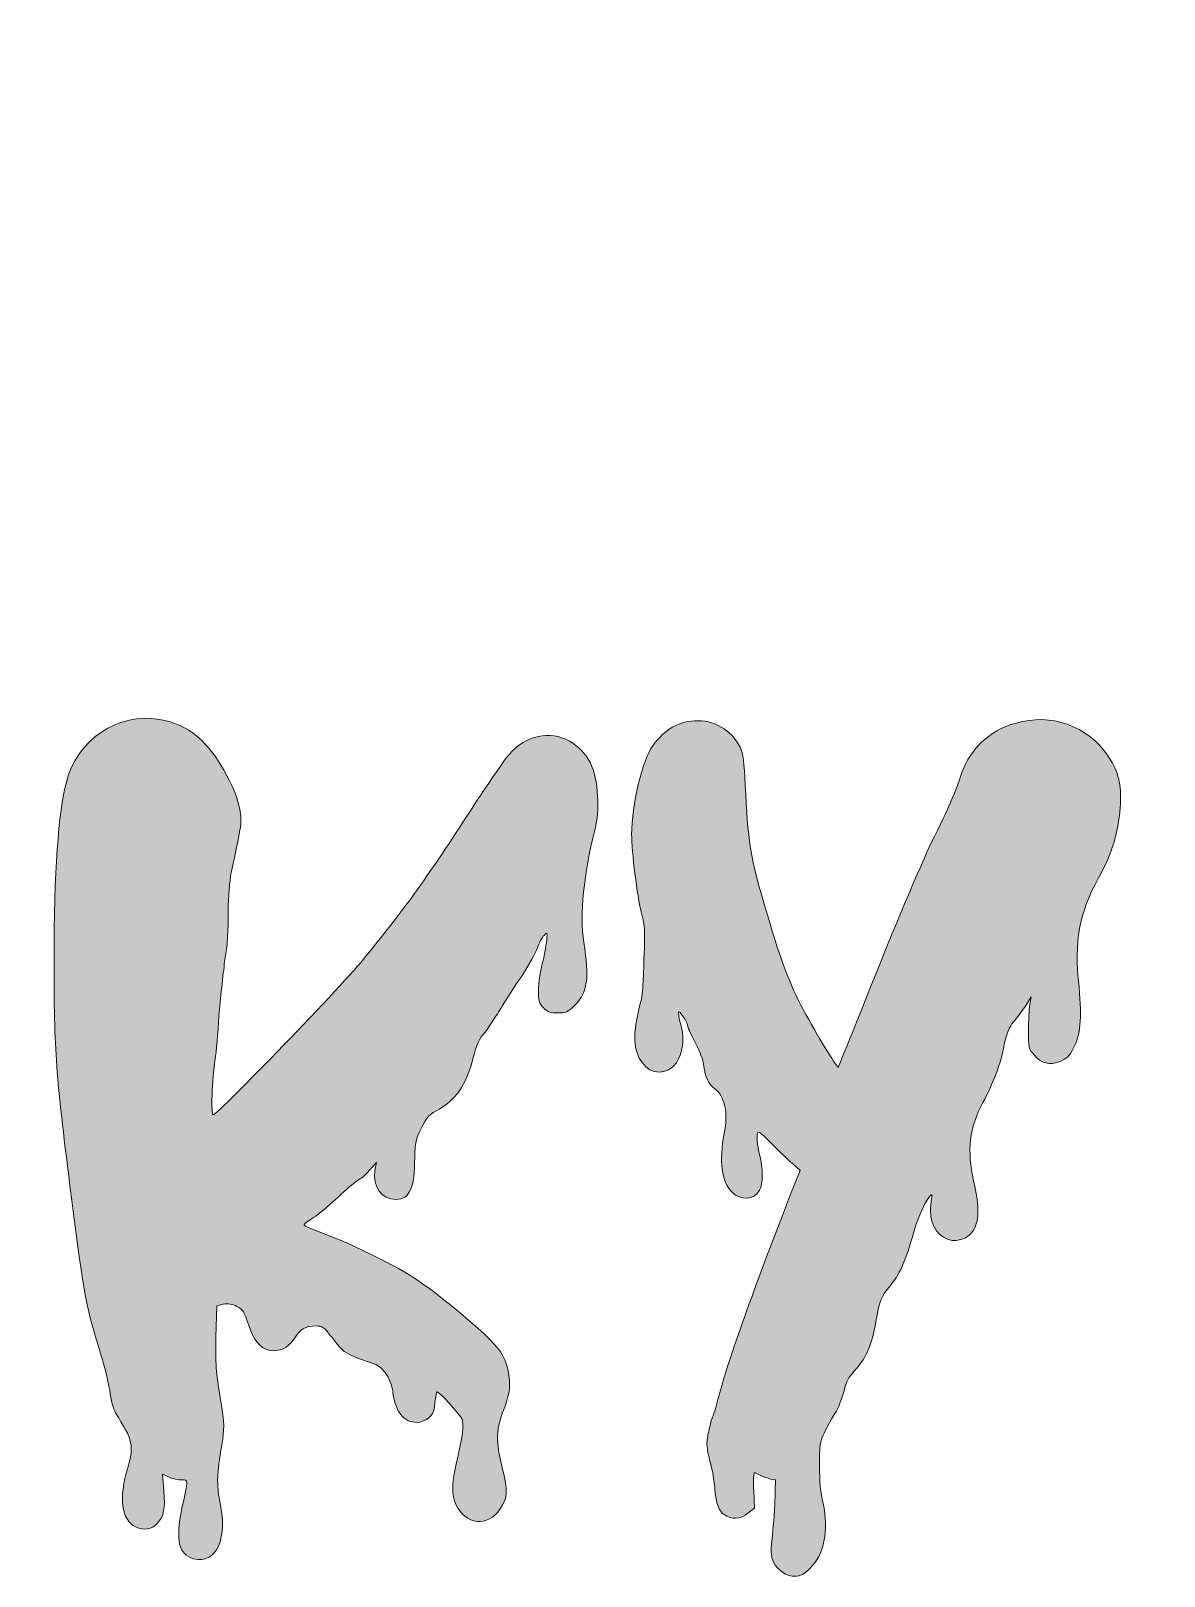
# Model space of a CAD drawing. Header units: inches. Extents: x 2.49 to 9.5, y -10.46 to -1.5.
# Drawn here: x 7.618 to 8.772, y -10.417 to -8.844 of the extents above; entities that cross this region are included whole.
import ezdxf

# ---------------------------------------------------------------- set-up
doc = ezdxf.new("R2010")
doc.units = ezdxf.units.IN
doc.header["$MEASUREMENT"] = 0
doc.layers.add('Layer 1', color=7, linetype='Continuous')

# ---------------------------------------------------------------- blocks, each defined once
blk = doc.blocks.new('block 3')
at = {"layer": 'Layer 1', "true_color": 0xffffff}
h = blk.add_hatch(color=7, dxfattribs=at)
h.dxf.hatch_style = 2
edge = h.paths.add_edge_path()
edge.add_spline(control_points=[(8.5893, -7.8866), (8.5423, -7.8761), (8.4906, -7.8882), (8.4413, -7.8859), (8.3928, -7.8836), (8.3353, -7.8912), (8.2981, -7.8681), (8.1951, -7.8043), (8.1263, -7.7089), (8.0735, -7.602), (8.0613, -7.5767), (8.0537, -7.5596), (8.0676, -7.5603), (8.0751, -7.561), (8.0826, -7.5618), (8.09, -7.5626), (8.2, -7.5751), (8.3086, -7.5702), (8.4082, -7.5177), (8.5628, -7.436), (8.6665, -7.3064), (8.7343, -7.148), (8.7481, -7.1157), (8.7521, -7.0743), (8.7463, -7.0395), (8.7288, -6.9329), (8.6514, -6.8747), (8.5583, -6.8386), (8.4791, -6.8078), (8.396, -6.7868), (8.3148, -6.7611), (8.2548, -6.7422), (8.2053, -6.7094), (8.1754, -6.6521), (8.0844, -6.4775), (8.0113, -6.2959), (7.9527, -6.1099), (7.9497, -6.0996), (7.9463, -6.0886), (7.9424, -6.0766), (7.9339, -6.0487), (7.9257, -6.0207), (7.9178, -5.9925), (7.9147, -5.9807), (7.9116, -5.9687), (7.9086, -5.9563), (7.9069, -5.949), (7.9051, -5.9411), (7.9032, -5.9325), (7.9032, -5.9326), (7.9031, -5.9326), (7.903, -5.9326), (7.8909, -5.8804), (7.8797, -5.8247), (7.8696, -5.769), (7.8697, -5.769), (7.8699, -5.769), (7.87, -5.7689), (7.8671, -5.7533), (7.8642, -5.737), (7.8612, -5.7202), (7.8611, -5.7202), (7.861, -5.7202), (7.8609, -5.7203), (7.8465, -5.6363), (7.8347, -5.555), (7.8262, -5.4894), (7.8253, -5.4827), (7.8245, -5.476), (7.8236, -5.4692), (7.8232, -5.4659), (7.8228, -5.4627), (7.8224, -5.4596), (7.8121, -5.3757), (7.8031, -5.2855), (7.7968, -5.191), (7.7967, -5.1905), (7.7967, -5.19), (7.7967, -5.1894), (7.7955, -5.1761), (7.7943, -5.1628), (7.7932, -5.1495), (7.7742, -4.9157), (7.7461, -4.6836), (7.6788, -4.4583), (7.5915, -4.166), (7.4504, -3.9046), (7.2217, -3.6973), (7.1706, -3.6509), (7.117, -3.6094), (7.0607, -3.5733), (7.0518, -3.5663), (7.0336, -3.5554), (7.003, -3.539), (6.9878, -3.5305), (6.9725, -3.5224), (6.9569, -3.5148), (6.9563, -3.5144), (6.9557, -3.5141), (6.955, -3.5138), (6.9548, -3.5137), (6.9544, -3.5135), (6.9542, -3.5134), (6.9541, -3.5133), (6.954, -3.5133), (6.954, -3.5133), (6.9374, -3.5048), (6.9177, -3.4961), (6.8954, -3.4874), (6.8579, -3.4722), (6.8182, -3.4627), (6.7794, -3.449), (6.56, -3.3711), (6.2468, -3.3301), (5.936, -3.3292), (5.936, -3.3292), (5.9359, -3.3292), (5.9359, -3.3292), (5.9359, -3.3292), (5.9356, -3.3292), (5.9353, -3.3292), (5.912, -3.3303), (5.1295, -3.3585), (4.7812, -3.8354), (4.738, -3.9033), (4.7005, -3.9755), (4.6677, -4.0509), (4.6599, -4.0688), (4.6522, -4.0869), (4.6449, -4.1051), (4.554, -4.3317), (4.5179, -4.5716), (4.4758, -4.81), (4.4221, -5.1147), (4.3526, -5.4149), (4.2365, -5.7032), (4.0431, -6.1838), (3.7321, -6.5514), (3.2445, -6.7542), (3.1936, -6.7754), (3.145, -6.8065), (3.102, -6.8413), (3.0129, -6.9136), (2.9764, -7.0101), (2.9994, -7.1236), (3.0098, -7.1747), (3.0238, -7.2276), (3.0485, -7.2729), (3.138, -7.4365), (3.2416, -7.5878), (3.4394, -7.6385), (3.3958, -7.6875), (3.3506, -7.7364), (3.3075, -7.7871), (3.2578, -7.8457), (3.2285, -7.912), (3.2322, -7.9916), (3.238, -8.1166), (3.2955, -8.2184), (3.3759, -8.3074), (3.568, -8.52), (3.8197, -8.5993), (4.0958, -8.6203), (4.2091, -8.629), (4.3178, -8.6073), (4.4259, -8.5747), (4.496, -8.5536), (4.5205, -8.5661), (4.5553, -8.6301), (4.5843, -8.6832), (4.608, -8.7391), (4.6359, -8.7928), (4.7607, -9.0322), (4.9271, -9.0923), (5.1838, -9.0654), (5.1982, -9.0639), (5.2127, -9.0631), (5.2326, -9.0614), (5.3547, -9.0328), (5.545, -8.9402), (5.6032, -8.8557), (5.6613, -8.7711), (5.7003, -8.6944), (5.7707, -8.6733), (5.8019, -8.6639), (5.8391, -8.6855), (5.877, -8.7187), (5.883, -8.7222), (5.8885, -8.726), (5.8933, -8.7306), (5.9361, -8.7707), (5.9729, -8.8172), (6.0126, -8.8607), (6.0837, -8.9335), (6.1556, -9.0063), (6.3565, -9.0248), (6.5574, -9.0433), (6.6842, -8.9873), (6.7233, -8.9649), (6.844, -8.9071), (6.8909, -8.7897), (6.9633, -8.6879), (6.9685, -8.6806), (6.9795, -8.6809), (6.9843, -8.6884), (6.9991, -8.7112), (7.0098, -8.7307), (7.0256, -8.7443), (7.0636, -8.7769), (7.1024, -8.8232), (7.1468, -8.8313), (7.3542, -8.8692), (7.5504, -8.8486), (7.7022, -8.6778), (7.7548, -8.6186), (7.8044, -8.5565), (7.8583, -8.4986), (7.9544, -8.3954), (7.9897, -8.3966), (8.0803, -8.5), (8.1972, -8.6335), (8.3508, -8.655), (8.4958, -8.5525), (8.6384, -8.4517), (8.7224, -8.3106), (8.7504, -8.1393), (8.772, -8.007), (8.7126, -7.914), (8.5893, -7.8866)], knot_values=[0, 0, 0, 0, 1, 1, 1, 2, 2, 2, 3, 3, 3, 4, 4, 4, 5, 5, 5, 6, 6, 6, 7, 7, 7, 8, 8, 8, 9, 9, 9, 10, 10, 10, 11, 11, 11, 12, 12, 12, 13, 13, 13, 14, 14, 14, 15, 15, 15, 16, 16, 16, 17, 17, 17, 18, 18, 18, 19, 19, 19, 20, 20, 20, 21, 21, 21, 22, 22, 22, 23, 23, 23, 24, 24, 24, 25, 25, 25, 26, 26, 26, 27, 27, 27, 28, 28, 28, 29, 29, 29, 30, 30, 30, 31, 31, 31, 32, 32, 32, 33, 33, 33, 34, 34, 34, 35, 35, 35, 36, 36, 36, 37, 37, 37, 38, 38, 38, 39, 39, 39, 40, 40, 40, 41, 41, 41, 42, 42, 42, 43, 43, 43, 44, 44, 44, 45, 45, 45, 46, 46, 46, 47, 47, 47, 48, 48, 48, 49, 49, 49, 50, 50, 50, 51, 51, 51, 52, 52, 52, 53, 53, 53, 54, 54, 54, 55, 55, 55, 56, 56, 56, 57, 57, 57, 58, 58, 58, 59, 59, 59, 60, 60, 60, 61, 61, 61, 62, 62, 62, 63, 63, 63, 64, 64, 64, 65, 65, 65, 66, 66, 66, 67, 67, 67, 68, 68, 68, 69, 69, 69, 70, 70, 70, 71, 71, 71, 72, 72, 72, 73, 73, 73, 74, 74, 74, 75, 75, 75, 76, 76, 76, 76], degree=3, periodic=1)
edge = h.paths.add_edge_path()
edge.add_spline(control_points=[(8.6412, -8.1075), (8.6193, -8.2499), (8.558, -8.3739), (8.4535, -8.4736), (8.3511, -8.5711), (8.226, -8.5601), (8.1381, -8.4498), (8.1333, -8.4437), (8.1289, -8.4373), (8.1242, -8.4311), (8.0348, -8.3146), (7.9196, -8.3025), (7.8126, -8.403), (7.7664, -8.4464), (7.7278, -8.4979), (7.6856, -8.5456), (7.6547, -8.5805), (7.625, -8.6165), (7.5923, -8.6496), (7.477, -8.7662), (7.333, -8.7908), (7.1793, -8.7664), (7.1464, -8.7612), (7.115, -8.727), (7.0897, -8.6999), (7.0657, -8.6743), (7.0531, -8.6385), (7.0311, -8.6107), (6.9912, -8.5605), (6.9366, -8.5589), (6.8971, -8.6091), (6.8677, -8.6467), (6.8428, -8.6887), (6.8214, -8.7315), (6.7446, -8.8843), (6.6205, -8.954), (6.4518, -8.9489), (6.4036, -8.9475), (6.3552, -8.9489), (6.3074, -8.9436), (6.2028, -8.932), (6.1235, -8.8789), (6.0604, -8.7941), (6.0238, -8.7449), (5.9803, -8.6978), (5.9313, -8.6614), (5.835, -8.59), (5.7247, -8.6035), (5.6407, -8.6892), (5.6168, -8.7135), (5.5943, -8.7398), (5.5753, -8.768), (5.4783, -8.9116), (5.339, -8.9795), (5.1709, -8.9924), (5.1049, -8.9974), (5.0371, -8.9991), (4.9719, -8.9899), (4.8743, -8.976), (4.8007, -8.9176), (4.7503, -8.8343), (4.7128, -8.7721), (4.6802, -8.7066), (4.6491, -8.6408), (4.5828, -8.5008), (4.5151, -8.4704), (4.3655, -8.5104), (4.0521, -8.5941), (3.7658, -8.5314), (3.5079, -8.3397), (3.4126, -8.2688), (3.345, -8.1737), (3.3164, -8.0554), (3.299, -7.9837), (3.3072, -7.9159), (3.3574, -7.8585), (3.4168, -7.7908), (3.4788, -7.7253), (3.5378, -7.6572), (3.5519, -7.641), (3.5585, -7.6182), (3.5685, -7.5985), (3.5479, -7.5899), (3.5275, -7.5744), (3.5067, -7.5737), (3.3827, -7.5701), (3.3004, -7.5001), (3.229, -7.4086), (3.1626, -7.3235), (3.1017, -7.2363), (3.0818, -7.1271), (3.0661, -7.0414), (3.0894, -6.9693), (3.159, -6.9164), (3.1933, -6.8903), (3.2303, -6.8643), (3.2703, -6.8496), (3.8043, -6.6538), (4.1283, -6.2558), (4.3382, -5.7467), (4.4505, -5.4743), (4.5173, -5.1895), (4.5704, -4.9007), (4.614, -4.6629), (4.645, -4.4222), (4.7285, -4.1934), (4.7512, -4.1313), (4.7777, -4.0722), (4.808, -4.0154), (4.9303, -3.803), (5.2057, -3.5446), (5.5828, -3.4661), (5.6378, -3.4546), (5.695, -3.4356), (5.7542, -3.4331), (5.7543, -3.4331), (5.7543, -3.4331), (5.7543, -3.4331), (5.7945, -3.4296), (5.8354, -3.427), (5.8767, -3.4254), (6.1783, -3.4135), (6.5027, -3.4515), (6.756, -3.5411), (6.7645, -3.5454), (6.7731, -3.5498), (6.7818, -3.5542), (6.8118, -3.5661), (6.8388, -3.5788), (6.8718, -3.5943), (6.8874, -3.6007), (6.902, -3.6073), (6.9151, -3.6144), (6.9154, -3.6145), (6.9156, -3.6146), (6.9158, -3.6147), (6.9184, -3.6159), (6.9208, -3.6173), (6.9234, -3.6185), (6.926, -3.6197), (6.9287, -3.6209), (6.9314, -3.6222), (6.9314, -3.6222), (6.9313, -3.6224), (6.9313, -3.6225), (7.0299, -3.6709), (7.1209, -3.7387), (7.2054, -3.822), (7.4254, -4.039), (7.5539, -4.3089), (7.6181, -4.6059), (7.6641, -4.819), (7.694, -5.0369), (7.7129, -5.2542), (7.7551, -5.7421), (7.8569, -6.2127), (8.0674, -6.6576), (8.1227, -6.7745), (8.2066, -6.8476), (8.3326, -6.8764), (8.3898, -6.8895), (8.4469, -6.9066), (8.5009, -6.9292), (8.5386, -6.9451), (8.5743, -6.9698), (8.6048, -6.9973), (8.6395, -7.0287), (8.6501, -7.0725), (8.6297, -7.1167), (8.5672, -7.2518), (8.4808, -7.3689), (8.3513, -7.4461), (8.2555, -7.5033), (8.1491, -7.498), (8.0432, -7.4781), (8.0356, -7.4766), (8.0281, -7.4742), (8.0205, -7.4732), (7.9563, -7.4652), (7.9312, -7.4889), (7.9513, -7.5489), (8.0093, -7.7216), (8.1113, -7.8637), (8.2635, -7.9663), (8.324, -8.0071), (8.3917, -7.9924), (8.458, -7.9826), (8.481, -7.9792), (8.5043, -7.9759), (8.5274, -7.9764), (8.6041, -7.978), (8.6527, -8.0323), (8.6412, -8.1075)], knot_values=[0, 0, 0, 0, 1, 1, 1, 2, 2, 2, 3, 3, 3, 4, 4, 4, 5, 5, 5, 6, 6, 6, 7, 7, 7, 8, 8, 8, 9, 9, 9, 10, 10, 10, 11, 11, 11, 12, 12, 12, 13, 13, 13, 14, 14, 14, 15, 15, 15, 16, 16, 16, 17, 17, 17, 18, 18, 18, 19, 19, 19, 20, 20, 20, 21, 21, 21, 22, 22, 22, 23, 23, 23, 24, 24, 24, 25, 25, 25, 26, 26, 26, 27, 27, 27, 28, 28, 28, 29, 29, 29, 30, 30, 30, 31, 31, 31, 32, 32, 32, 33, 33, 33, 34, 34, 34, 35, 35, 35, 36, 36, 36, 37, 37, 37, 38, 38, 38, 39, 39, 39, 40, 40, 40, 41, 41, 41, 42, 42, 42, 43, 43, 43, 44, 44, 44, 45, 45, 45, 46, 46, 46, 47, 47, 47, 48, 48, 48, 49, 49, 49, 50, 50, 50, 51, 51, 51, 52, 52, 52, 53, 53, 53, 54, 54, 54, 55, 55, 55, 56, 56, 56, 57, 57, 57, 58, 58, 58, 59, 59, 59, 60, 60, 60, 61, 61, 61, 62, 62, 62, 63, 63, 63, 64, 64, 64, 64], degree=3, periodic=1)
at = {"layer": 'Layer 1', "lineweight": 0}
for points, knots in [([(8.5893, -7.8866), (8.5423, -7.8761), (8.4906, -7.8882), (8.4413, -7.8859), (8.3928, -7.8836), (8.3353, -7.8912), (8.2981, -7.8681), (8.1951, -7.8043), (8.1263, -7.7089), (8.0735, -7.602), (8.0613, -7.5767), (8.0537, -7.5596), (8.0676, -7.5603), (8.0751, -7.561), (8.0826, -7.5618), (8.09, -7.5626), (8.2, -7.5751), (8.3086, -7.5702), (8.4082, -7.5177), (8.5628, -7.436), (8.6665, -7.3064), (8.7343, -7.148), (8.7481, -7.1157), (8.7521, -7.0743), (8.7463, -7.0395), (8.7288, -6.9329), (8.6514, -6.8747), (8.5583, -6.8386), (8.4791, -6.8078), (8.396, -6.7868), (8.3148, -6.7611), (8.2548, -6.7422), (8.2053, -6.7094), (8.1754, -6.6521), (8.0844, -6.4775), (8.0113, -6.2959), (7.9527, -6.1099), (7.9497, -6.0996), (7.9463, -6.0886), (7.9424, -6.0766), (7.9339, -6.0487), (7.9257, -6.0207), (7.9178, -5.9925), (7.9147, -5.9807), (7.9116, -5.9687), (7.9086, -5.9563), (7.9069, -5.949), (7.9051, -5.9411), (7.9032, -5.9325), (7.9032, -5.9326), (7.9031, -5.9326), (7.903, -5.9326), (7.8909, -5.8804), (7.8797, -5.8247), (7.8696, -5.769), (7.8697, -5.769), (7.8699, -5.769), (7.87, -5.7689), (7.8671, -5.7533), (7.8642, -5.737), (7.8612, -5.7202), (7.8611, -5.7202), (7.861, -5.7202), (7.8609, -5.7203), (7.8465, -5.6363), (7.8347, -5.555), (7.8262, -5.4894), (7.8253, -5.4827), (7.8245, -5.476), (7.8236, -5.4692), (7.8232, -5.4659), (7.8228, -5.4627), (7.8224, -5.4596), (7.8121, -5.3757), (7.8031, -5.2855), (7.7968, -5.191), (7.7967, -5.1905), (7.7967, -5.19), (7.7967, -5.1894), (7.7955, -5.1761), (7.7943, -5.1628), (7.7932, -5.1495), (7.7742, -4.9157), (7.7461, -4.6836), (7.6788, -4.4583), (7.5915, -4.166), (7.4504, -3.9046), (7.2217, -3.6973), (7.1706, -3.6509), (7.117, -3.6094), (7.0607, -3.5733), (7.0518, -3.5663), (7.0336, -3.5554), (7.003, -3.539), (6.9878, -3.5305), (6.9725, -3.5224), (6.9569, -3.5148), (6.9563, -3.5144), (6.9557, -3.5141), (6.955, -3.5138), (6.9548, -3.5137), (6.9544, -3.5135), (6.9542, -3.5134), (6.9541, -3.5133), (6.954, -3.5133), (6.954, -3.5133), (6.9374, -3.5048), (6.9177, -3.4961), (6.8954, -3.4874), (6.8579, -3.4722), (6.8182, -3.4627), (6.7794, -3.449), (6.56, -3.3711), (6.2468, -3.3301), (5.936, -3.3292), (5.936, -3.3292), (5.9359, -3.3292), (5.9359, -3.3292), (5.9359, -3.3292), (5.9356, -3.3292), (5.9353, -3.3292), (5.912, -3.3303), (5.1295, -3.3585), (4.7812, -3.8354), (4.738, -3.9033), (4.7005, -3.9755), (4.6677, -4.0509), (4.6599, -4.0688), (4.6522, -4.0869), (4.6449, -4.1051), (4.554, -4.3317), (4.5179, -4.5716), (4.4758, -4.81), (4.4221, -5.1147), (4.3526, -5.4149), (4.2365, -5.7032), (4.0431, -6.1838), (3.7321, -6.5514), (3.2445, -6.7542), (3.1936, -6.7754), (3.145, -6.8065), (3.102, -6.8413), (3.0129, -6.9136), (2.9764, -7.0101), (2.9994, -7.1236), (3.0098, -7.1747), (3.0238, -7.2276), (3.0485, -7.2729), (3.138, -7.4365), (3.2416, -7.5878), (3.4394, -7.6385), (3.3958, -7.6875), (3.3506, -7.7364), (3.3075, -7.7871), (3.2578, -7.8457), (3.2285, -7.912), (3.2322, -7.9916), (3.238, -8.1166), (3.2955, -8.2184), (3.3759, -8.3074), (3.568, -8.52), (3.8197, -8.5993), (4.0958, -8.6203), (4.2091, -8.629), (4.3178, -8.6073), (4.4259, -8.5747), (4.496, -8.5536), (4.5205, -8.5661), (4.5553, -8.6301), (4.5843, -8.6832), (4.608, -8.7391), (4.6359, -8.7928), (4.7607, -9.0322), (4.9271, -9.0923), (5.1838, -9.0654), (5.1982, -9.0639), (5.2127, -9.0631), (5.2326, -9.0614), (5.3547, -9.0328), (5.545, -8.9402), (5.6032, -8.8557), (5.6613, -8.7711), (5.7003, -8.6944), (5.7707, -8.6733), (5.8019, -8.6639), (5.8391, -8.6855), (5.877, -8.7187), (5.883, -8.7222), (5.8885, -8.726), (5.8933, -8.7306), (5.9361, -8.7707), (5.9729, -8.8172), (6.0126, -8.8607), (6.0837, -8.9335), (6.1556, -9.0063), (6.3565, -9.0248), (6.5574, -9.0433), (6.6842, -8.9873), (6.7233, -8.9649), (6.844, -8.9071), (6.8909, -8.7897), (6.9633, -8.6879), (6.9685, -8.6806), (6.9795, -8.6809), (6.9843, -8.6884), (6.9991, -8.7112), (7.0098, -8.7307), (7.0256, -8.7443), (7.0636, -8.7769), (7.1024, -8.8232), (7.1468, -8.8313), (7.3542, -8.8692), (7.5504, -8.8486), (7.7022, -8.6778), (7.7548, -8.6186), (7.8044, -8.5565), (7.8583, -8.4986), (7.9544, -8.3954), (7.9897, -8.3966), (8.0803, -8.5), (8.1972, -8.6335), (8.3508, -8.655), (8.4958, -8.5525), (8.6384, -8.4517), (8.7224, -8.3106), (8.7504, -8.1393), (8.772, -8.007), (8.7126, -7.914), (8.5893, -7.8866)], [0, 0, 0, 0, 1, 1, 1, 2, 2, 2, 3, 3, 3, 4, 4, 4, 5, 5, 5, 6, 6, 6, 7, 7, 7, 8, 8, 8, 9, 9, 9, 10, 10, 10, 11, 11, 11, 12, 12, 12, 13, 13, 13, 14, 14, 14, 15, 15, 15, 16, 16, 16, 17, 17, 17, 18, 18, 18, 19, 19, 19, 20, 20, 20, 21, 21, 21, 22, 22, 22, 23, 23, 23, 24, 24, 24, 25, 25, 25, 26, 26, 26, 27, 27, 27, 28, 28, 28, 29, 29, 29, 30, 30, 30, 31, 31, 31, 32, 32, 32, 33, 33, 33, 34, 34, 34, 35, 35, 35, 36, 36, 36, 37, 37, 37, 38, 38, 38, 39, 39, 39, 40, 40, 40, 41, 41, 41, 42, 42, 42, 43, 43, 43, 44, 44, 44, 45, 45, 45, 46, 46, 46, 47, 47, 47, 48, 48, 48, 49, 49, 49, 50, 50, 50, 51, 51, 51, 52, 52, 52, 53, 53, 53, 54, 54, 54, 55, 55, 55, 56, 56, 56, 57, 57, 57, 58, 58, 58, 59, 59, 59, 60, 60, 60, 61, 61, 61, 62, 62, 62, 63, 63, 63, 64, 64, 64, 65, 65, 65, 66, 66, 66, 67, 67, 67, 68, 68, 68, 69, 69, 69, 70, 70, 70, 71, 71, 71, 72, 72, 72, 73, 73, 73, 74, 74, 74, 75, 75, 75, 76, 76, 76, 76]), ([(8.6412, -8.1075), (8.6193, -8.2499), (8.558, -8.3739), (8.4535, -8.4736), (8.3511, -8.5711), (8.226, -8.5601), (8.1381, -8.4498), (8.1333, -8.4437), (8.1289, -8.4373), (8.1242, -8.4311), (8.0348, -8.3146), (7.9196, -8.3025), (7.8126, -8.403), (7.7664, -8.4464), (7.7278, -8.4979), (7.6856, -8.5456), (7.6547, -8.5805), (7.625, -8.6165), (7.5923, -8.6496), (7.477, -8.7662), (7.333, -8.7908), (7.1793, -8.7664), (7.1464, -8.7612), (7.115, -8.727), (7.0897, -8.6999), (7.0657, -8.6743), (7.0531, -8.6385), (7.0311, -8.6107), (6.9912, -8.5605), (6.9366, -8.5589), (6.8971, -8.6091), (6.8677, -8.6467), (6.8428, -8.6887), (6.8214, -8.7315), (6.7446, -8.8843), (6.6205, -8.954), (6.4518, -8.9489), (6.4036, -8.9475), (6.3552, -8.9489), (6.3074, -8.9436), (6.2028, -8.932), (6.1235, -8.8789), (6.0604, -8.7941), (6.0238, -8.7449), (5.9803, -8.6978), (5.9313, -8.6614), (5.835, -8.59), (5.7247, -8.6035), (5.6407, -8.6892), (5.6168, -8.7135), (5.5943, -8.7398), (5.5753, -8.768), (5.4783, -8.9116), (5.339, -8.9795), (5.1709, -8.9924), (5.1049, -8.9974), (5.0371, -8.9991), (4.9719, -8.9899), (4.8743, -8.976), (4.8007, -8.9176), (4.7503, -8.8343), (4.7128, -8.7721), (4.6802, -8.7066), (4.6491, -8.6408), (4.5828, -8.5008), (4.5151, -8.4704), (4.3655, -8.5104), (4.0521, -8.5941), (3.7658, -8.5314), (3.5079, -8.3397), (3.4126, -8.2688), (3.345, -8.1737), (3.3164, -8.0554), (3.299, -7.9837), (3.3072, -7.9159), (3.3574, -7.8585), (3.4168, -7.7908), (3.4788, -7.7253), (3.5378, -7.6572), (3.5519, -7.641), (3.5585, -7.6182), (3.5685, -7.5985), (3.5479, -7.5899), (3.5275, -7.5744), (3.5067, -7.5737), (3.3827, -7.5701), (3.3004, -7.5001), (3.229, -7.4086), (3.1626, -7.3235), (3.1017, -7.2363), (3.0818, -7.1271), (3.0661, -7.0414), (3.0894, -6.9693), (3.159, -6.9164), (3.1933, -6.8903), (3.2303, -6.8643), (3.2703, -6.8496), (3.8043, -6.6538), (4.1283, -6.2558), (4.3382, -5.7467), (4.4505, -5.4743), (4.5173, -5.1895), (4.5704, -4.9007), (4.614, -4.6629), (4.645, -4.4222), (4.7285, -4.1934), (4.7512, -4.1313), (4.7777, -4.0722), (4.808, -4.0154), (4.9303, -3.803), (5.2057, -3.5446), (5.5828, -3.4661), (5.6378, -3.4546), (5.695, -3.4356), (5.7542, -3.4331), (5.7543, -3.4331), (5.7543, -3.4331), (5.7543, -3.4331), (5.7945, -3.4296), (5.8354, -3.427), (5.8767, -3.4254), (6.1783, -3.4135), (6.5027, -3.4515), (6.756, -3.5411), (6.7645, -3.5454), (6.7731, -3.5498), (6.7818, -3.5542), (6.8118, -3.5661), (6.8388, -3.5788), (6.8718, -3.5943), (6.8874, -3.6007), (6.902, -3.6073), (6.9151, -3.6144), (6.9154, -3.6145), (6.9156, -3.6146), (6.9158, -3.6147), (6.9184, -3.6159), (6.9208, -3.6173), (6.9234, -3.6185), (6.926, -3.6197), (6.9287, -3.6209), (6.9314, -3.6222), (6.9314, -3.6222), (6.9313, -3.6224), (6.9313, -3.6225), (7.0299, -3.6709), (7.1209, -3.7387), (7.2054, -3.822), (7.4254, -4.039), (7.5539, -4.3089), (7.6181, -4.6059), (7.6641, -4.819), (7.694, -5.0369), (7.7129, -5.2542), (7.7551, -5.7421), (7.8569, -6.2127), (8.0674, -6.6576), (8.1227, -6.7745), (8.2066, -6.8476), (8.3326, -6.8764), (8.3898, -6.8895), (8.4469, -6.9066), (8.5009, -6.9292), (8.5386, -6.9451), (8.5743, -6.9698), (8.6048, -6.9973), (8.6395, -7.0287), (8.6501, -7.0725), (8.6297, -7.1167), (8.5672, -7.2518), (8.4808, -7.3689), (8.3513, -7.4461), (8.2555, -7.5033), (8.1491, -7.498), (8.0432, -7.4781), (8.0356, -7.4766), (8.0281, -7.4742), (8.0205, -7.4732), (7.9563, -7.4652), (7.9312, -7.4889), (7.9513, -7.5489), (8.0093, -7.7216), (8.1113, -7.8637), (8.2635, -7.9663), (8.324, -8.0071), (8.3917, -7.9924), (8.458, -7.9826), (8.481, -7.9792), (8.5043, -7.9759), (8.5274, -7.9764), (8.6041, -7.978), (8.6527, -8.0323), (8.6412, -8.1075)], [0, 0, 0, 0, 1, 1, 1, 2, 2, 2, 3, 3, 3, 4, 4, 4, 5, 5, 5, 6, 6, 6, 7, 7, 7, 8, 8, 8, 9, 9, 9, 10, 10, 10, 11, 11, 11, 12, 12, 12, 13, 13, 13, 14, 14, 14, 15, 15, 15, 16, 16, 16, 17, 17, 17, 18, 18, 18, 19, 19, 19, 20, 20, 20, 21, 21, 21, 22, 22, 22, 23, 23, 23, 24, 24, 24, 25, 25, 25, 26, 26, 26, 27, 27, 27, 28, 28, 28, 29, 29, 29, 30, 30, 30, 31, 31, 31, 32, 32, 32, 33, 33, 33, 34, 34, 34, 35, 35, 35, 36, 36, 36, 37, 37, 37, 38, 38, 38, 39, 39, 39, 40, 40, 40, 41, 41, 41, 42, 42, 42, 43, 43, 43, 44, 44, 44, 45, 45, 45, 46, 46, 46, 47, 47, 47, 48, 48, 48, 49, 49, 49, 50, 50, 50, 51, 51, 51, 52, 52, 52, 53, 53, 53, 54, 54, 54, 55, 55, 55, 56, 56, 56, 57, 57, 57, 58, 58, 58, 59, 59, 59, 60, 60, 60, 61, 61, 61, 62, 62, 62, 63, 63, 63, 64, 64, 64, 64])]:
    blk.add_open_spline(points, degree=3, knots=knots, dxfattribs=at)
blk = doc.blocks.new('block 4')
at = {"layer": 'Layer 1', "true_color": 0x231f20}
h = blk.add_hatch(color=250, dxfattribs=at)
h.dxf.hatch_style = 2
edge = h.paths.add_edge_path()
edge.add_spline(control_points=[(7.8396, -10.1611), (7.8352, -10.1479), (7.8345, -10.1464), (7.8279, -10.1427), (7.8234, -10.1405), (7.819, -10.1391), (7.8139, -10.1405), (7.8139, -10.1405), (7.8073, -10.142), (7.8073, -10.142), (7.8073, -10.142), (7.8065, -10.1737), (7.8065, -10.1737), (7.8058, -10.2001), (7.8065, -10.2104), (7.8109, -10.2355), (7.8153, -10.2657), (7.8153, -10.2657), (7.8124, -10.284), (7.8073, -10.3128), (7.8073, -10.3245), (7.8102, -10.34), (7.819, -10.3783), (7.8073, -10.4062), (7.7837, -10.3996), (7.7682, -10.3952), (7.7653, -10.3812), (7.7719, -10.3481), (7.7786, -10.3186), (7.7786, -10.3194), (7.7712, -10.3194), (7.7682, -10.3194), (7.7631, -10.3186), (7.7587, -10.3164), (7.7587, -10.3164), (7.752, -10.3135), (7.752, -10.3135), (7.752, -10.3135), (7.7535, -10.3304), (7.7535, -10.3304), (7.755, -10.3488), (7.7535, -10.3562), (7.7469, -10.3635), (7.741, -10.3702), (7.7329, -10.3709), (7.7248, -10.3672), (7.7101, -10.3599), (7.7072, -10.3378), (7.7167, -10.3069), (7.7233, -10.2848), (7.7219, -10.2789), (7.7042, -10.2509), (7.702, -10.248), (7.6998, -10.2377), (7.6983, -10.2281), (7.6968, -10.2185), (7.6917, -10.1987), (7.6873, -10.1847), (7.674, -10.1435), (7.6703, -10.1199), (7.6578, -10.0198), (7.6439, -9.9079), (7.6416, -9.8844), (7.6416, -9.7902), (7.6416, -9.7011), (7.6461, -9.6393), (7.6542, -9.6091), (7.6645, -9.5657), (7.7072, -9.5377), (7.7491, -9.5451), (7.7786, -9.5502), (7.7992, -9.5672), (7.8176, -9.6025), (7.8257, -9.6172), (7.8286, -9.626), (7.8308, -9.6364), (7.833, -9.6503), (7.833, -9.6496), (7.822, -9.7011), (7.8205, -9.7107), (7.819, -9.7247), (7.819, -9.7409), (7.819, -9.7585), (7.8183, -9.7755), (7.8153, -9.7917), (7.8139, -9.8049), (7.8109, -9.8299), (7.8095, -9.8469), (7.8087, -9.8645), (7.8065, -9.8844), (7.8058, -9.891), (7.8021, -9.9124), (7.8014, -9.9477), (7.8036, -9.9477), (7.808, -9.9477), (7.9397, -9.8115), (7.9589, -9.7865), (8.0023, -9.7335), (8.0207, -9.707), (8.0663, -9.6371), (8.0833, -9.6106), (8.1009, -9.5856), (8.1053, -9.5804), (8.1223, -9.5613), (8.1466, -9.5561), (8.1664, -9.5672), (8.1856, -9.5782), (8.1937, -9.5951), (8.1951, -9.6231), (8.1959, -9.6378), (8.1951, -9.6452), (8.1922, -9.6577), (8.1812, -9.7026), (8.1767, -9.7438), (8.1812, -9.7718), (8.187, -9.8093), (8.1848, -9.8226), (8.1723, -9.8358), (8.1642, -9.8439), (8.1627, -9.8439), (8.1546, -9.8439), (8.1473, -9.8439), (8.1451, -9.8432), (8.1399, -9.8388), (8.1355, -9.8336), (8.1348, -9.8314), (8.1348, -9.8204), (8.1348, -9.8137), (8.137, -9.7998), (8.1399, -9.7894), (8.1421, -9.7791), (8.1436, -9.7688), (8.1436, -9.7666), (8.1444, -9.7615), (8.1436, -9.7615), (8.1407, -9.7652), (8.1385, -9.7666), (8.1355, -9.7725), (8.134, -9.7777), (8.1318, -9.7828), (8.1252, -9.7953), (8.1179, -9.8064), (8.1105, -9.8167), (8.1009, -9.8321), (8.0965, -9.8395), (8.0921, -9.8469), (8.0847, -9.8572), (8.0811, -9.863), (8.0744, -9.8704), (8.0715, -9.8763), (8.0685, -9.8895), (8.0612, -9.9175), (8.0509, -9.933), (8.0303, -9.944), (8.0229, -9.9477), (8.0207, -9.9514), (8.0155, -9.9617), (8.0097, -9.9727), (8.0097, -9.9757), (8.0089, -9.9911), (8.0089, -10.022), (8.0038, -10.0338), (7.9898, -10.0338), (7.9751, -10.0338), (7.9662, -10.0213), (7.9684, -10.0044), (7.9684, -10.0044), (7.9699, -9.9963), (7.9699, -9.9963), (7.9699, -9.9963), (7.9626, -10.0044), (7.9626, -10.0044), (7.9589, -10.0088), (7.953, -10.0139), (7.9493, -10.0154), (7.9464, -10.0176), (7.9383, -10.0242), (7.9316, -10.0309), (7.9243, -10.0375), (7.914, -10.0463), (7.9081, -10.0507), (7.9022, -10.0544), (7.897, -10.0581), (7.8963, -10.0596), (7.8956, -10.0596), (7.8985, -10.0618), (7.9022, -10.0632), (7.9397, -10.0765), (7.992, -10.1015), (8.0141, -10.1177), (8.0354, -10.1317), (8.0781, -10.1678), (8.0892, -10.1803), (8.1002, -10.192), (8.1039, -10.2009), (8.1053, -10.2185), (8.1061, -10.2266), (8.1053, -10.2311), (8.1009, -10.2443), (8.0913, -10.2671), (8.0913, -10.2804), (8.098, -10.3069), (8.1039, -10.3304), (8.1039, -10.3378), (8.0958, -10.3488), (8.084, -10.368), (8.0604, -10.365), (8.0509, -10.3444), (8.0465, -10.3341), (8.0465, -10.3238), (8.0509, -10.3047), (8.0575, -10.2759), (8.0597, -10.2612), (8.0568, -10.2568), (8.0538, -10.2517), (8.0339, -10.2296), (8.0317, -10.2296), (8.031, -10.2296), (8.0303, -10.2347), (8.0295, -10.2406), (8.0288, -10.2531), (8.0244, -10.2576), (8.0141, -10.2605), (7.9993, -10.2627), (7.9898, -10.2517), (7.9868, -10.2311), (7.9861, -10.2244), (7.9839, -10.2178), (7.9802, -10.2119), (7.9743, -10.2038), (7.9721, -10.2024), (7.9559, -10.1972), (7.9441, -10.1928), (7.9368, -10.1891), (7.9346, -10.1862), (7.9316, -10.1832), (7.9272, -10.1773), (7.9228, -10.1722), (7.9169, -10.1641), (7.9147, -10.1626), (7.9088, -10.1626), (7.897, -10.1626), (7.8926, -10.1656), (7.886, -10.1758), (7.8794, -10.1854), (7.8713, -10.1891), (7.8617, -10.1876), (7.8514, -10.1854), (7.8448, -10.1773), (7.8396, -10.1611)], knot_values=[0, 0, 0, 0, 1, 1, 1, 2, 2, 2, 3, 3, 3, 4, 4, 4, 5, 5, 5, 6, 6, 6, 7, 7, 7, 8, 8, 8, 9, 9, 9, 10, 10, 10, 11, 11, 11, 12, 12, 12, 13, 13, 13, 14, 14, 14, 15, 15, 15, 16, 16, 16, 17, 17, 17, 18, 18, 18, 19, 19, 19, 20, 20, 20, 21, 21, 21, 22, 22, 22, 23, 23, 23, 24, 24, 24, 25, 25, 25, 26, 26, 26, 27, 27, 27, 28, 28, 28, 29, 29, 29, 30, 30, 30, 31, 31, 31, 32, 32, 32, 33, 33, 33, 34, 34, 34, 35, 35, 35, 36, 36, 36, 37, 37, 37, 38, 38, 38, 39, 39, 39, 40, 40, 40, 41, 41, 41, 42, 42, 42, 43, 43, 43, 44, 44, 44, 45, 45, 45, 46, 46, 46, 47, 47, 47, 48, 48, 48, 49, 49, 49, 50, 50, 50, 51, 51, 51, 52, 52, 52, 53, 53, 53, 54, 54, 54, 55, 55, 55, 56, 56, 56, 57, 57, 57, 58, 58, 58, 59, 59, 59, 60, 60, 60, 61, 61, 61, 62, 62, 62, 63, 63, 63, 64, 64, 64, 65, 65, 65, 66, 66, 66, 67, 67, 67, 68, 68, 68, 69, 69, 69, 70, 70, 70, 71, 71, 71, 72, 72, 72, 73, 73, 73, 74, 74, 74, 75, 75, 75, 76, 76, 76, 77, 77, 77, 78, 78, 78, 79, 79, 79, 80, 80, 80, 81, 81, 81, 82, 82, 82, 83, 83, 83, 83], degree=3, periodic=1)
h = blk.add_hatch(color=250, dxfattribs=at)
h.dxf.hatch_style = 2
edge = h.paths.add_edge_path()
edge.add_spline(control_points=[(8.7178, -9.587), (8.7266, -9.601), (8.7288, -9.615), (8.7273, -9.6349), (8.7251, -9.6614), (8.7192, -9.6812), (8.7053, -9.7063), (8.6854, -9.7431), (8.6802, -9.7703), (8.6854, -9.8174), (8.6883, -9.8513), (8.6869, -9.866), (8.6795, -9.88), (8.6758, -9.8881), (8.6729, -9.8903), (8.6662, -9.8932), (8.656, -9.8976), (8.6464, -9.8954), (8.6398, -9.8866), (8.6339, -9.8807), (8.6339, -9.8792), (8.6339, -9.8623), (8.6339, -9.852), (8.6346, -9.8402), (8.6353, -9.8358), (8.6353, -9.8358), (8.6368, -9.8277), (8.6368, -9.8277), (8.6368, -9.8277), (8.6302, -9.838), (8.6302, -9.838), (8.6258, -9.8432), (8.6206, -9.8513), (8.6169, -9.855), (8.614, -9.8601), (8.611, -9.8667), (8.6088, -9.8785), (8.6059, -9.8947), (8.5978, -9.916), (8.5875, -9.9352), (8.5735, -9.9609), (8.5713, -9.9845), (8.5779, -10.0147), (8.586, -10.0471), (8.5831, -10.0655), (8.5698, -10.0728), (8.5573, -10.0794), (8.5441, -10.0743), (8.5374, -10.061), (8.5345, -10.0537), (8.5338, -10.05), (8.5345, -10.0397), (8.536, -10.0279), (8.536, -10.0272), (8.533, -10.0309), (8.5279, -10.0375), (8.5205, -10.0537), (8.5154, -10.0728), (8.5087, -10.0964), (8.5021, -10.1111), (8.4933, -10.1214), (8.4845, -10.1317), (8.4815, -10.1383), (8.4786, -10.1582), (8.4741, -10.1825), (8.469, -10.1943), (8.4587, -10.206), (8.4506, -10.2149), (8.4484, -10.2185), (8.4462, -10.2288), (8.444, -10.2362), (8.4403, -10.2465), (8.4366, -10.2517), (8.4204, -10.2804), (8.4212, -10.2796), (8.4212, -10.3039), (8.4212, -10.3201), (8.4219, -10.3326), (8.4248, -10.3429), (8.4307, -10.3709), (8.4256, -10.3959), (8.4116, -10.4092), (8.405, -10.4158), (8.4028, -10.4173), (8.3954, -10.4173), (8.3895, -10.4173), (8.3866, -10.4158), (8.3814, -10.4114), (8.3726, -10.4048), (8.3704, -10.3967), (8.3726, -10.3819), (8.3733, -10.3753), (8.3748, -10.3591), (8.3755, -10.3444), (8.3755, -10.3444), (8.3763, -10.3194), (8.3763, -10.3194), (8.3763, -10.3194), (8.3711, -10.3186), (8.3711, -10.3186), (8.3682, -10.3172), (8.3637, -10.3164), (8.3615, -10.315), (8.3586, -10.3135), (8.3556, -10.312), (8.3549, -10.312), (8.3542, -10.312), (8.3534, -10.3201), (8.3542, -10.3304), (8.3542, -10.3304), (8.3549, -10.3481), (8.3549, -10.3481), (8.3549, -10.3481), (8.3483, -10.3532), (8.3483, -10.3532), (8.3409, -10.3599), (8.3314, -10.3599), (8.324, -10.3547), (8.3188, -10.351), (8.3159, -10.3444), (8.3144, -10.3275), (8.3137, -10.3209), (8.3122, -10.3083), (8.3093, -10.3002), (8.3063, -10.2863), (8.3056, -10.2833), (8.3078, -10.2723), (8.3093, -10.2657), (8.3108, -10.2583), (8.3122, -10.2553), (8.3137, -10.2531), (8.3166, -10.2406), (8.3203, -10.2281), (8.3299, -10.192), (8.3579, -10.1155), (8.3917, -10.0286), (8.3917, -10.0286), (8.4013, -10.0044), (8.4013, -10.0044), (8.4013, -10.0044), (8.3932, -9.997), (8.3932, -9.997), (8.3888, -9.9933), (8.3799, -9.9845), (8.3733, -9.9779), (8.3667, -9.9712), (8.3608, -9.9653), (8.3593, -9.9653), (8.3564, -9.9653), (8.3571, -9.9757), (8.3601, -9.9882), (8.3637, -10.0014), (8.3637, -10.0184), (8.3601, -10.0242), (8.3549, -10.0345), (8.3409, -10.0353), (8.3321, -10.0264), (8.3211, -10.0161), (8.3188, -9.9941), (8.324, -9.9668), (8.3284, -9.9462), (8.3247, -9.9285), (8.3144, -9.9212), (8.3078, -9.916), (8.3049, -9.9094), (8.3034, -9.8984), (8.3027, -9.8918), (8.299, -9.8829), (8.2946, -9.8741), (8.2909, -9.8667), (8.2872, -9.8594), (8.2872, -9.8579), (8.2872, -9.8535), (8.2776, -9.8402), (8.2776, -9.8432), (8.2776, -9.8454), (8.2784, -9.852), (8.2806, -9.8586), (8.2835, -9.8719), (8.2821, -9.8837), (8.2754, -9.8947), (8.2666, -9.9072), (8.2489, -9.9072), (8.2408, -9.8947), (8.2313, -9.8822), (8.2305, -9.866), (8.2386, -9.8343), (8.2408, -9.827), (8.2423, -9.81), (8.2423, -9.7887), (8.2438, -9.7585), (8.243, -9.7526), (8.2394, -9.7409), (8.2357, -9.7261), (8.2298, -9.679), (8.2298, -9.6621), (8.2298, -9.6327), (8.2408, -9.5863), (8.2511, -9.5723), (8.2636, -9.5546), (8.2784, -9.5465), (8.2975, -9.5465), (8.3166, -9.5465), (8.3343, -9.5583), (8.3417, -9.5767), (8.3439, -9.5826), (8.3446, -9.5951), (8.3461, -9.6216), (8.3483, -9.6717), (8.352, -9.6923), (8.3711, -9.7541), (8.3836, -9.7961), (8.3924, -9.8181), (8.4072, -9.8454), (8.4226, -9.8733), (8.4396, -9.9006), (8.4403, -9.8991), (8.4403, -9.8991), (8.4528, -9.8689), (8.4675, -9.8314), (8.4992, -9.7519), (8.5235, -9.6952), (8.5352, -9.6702), (8.5536, -9.6334), (8.5588, -9.6202), (8.5632, -9.6076), (8.5684, -9.59), (8.5772, -9.576), (8.5882, -9.5664), (8.6007, -9.5561), (8.6103, -9.551), (8.628, -9.5473), (8.6626, -9.5392), (8.7008, -9.5561), (8.7178, -9.587)], knot_values=[0, 0, 0, 0, 1, 1, 1, 2, 2, 2, 3, 3, 3, 4, 4, 4, 5, 5, 5, 6, 6, 6, 7, 7, 7, 8, 8, 8, 9, 9, 9, 10, 10, 10, 11, 11, 11, 12, 12, 12, 13, 13, 13, 14, 14, 14, 15, 15, 15, 16, 16, 16, 17, 17, 17, 18, 18, 18, 19, 19, 19, 20, 20, 20, 21, 21, 21, 22, 22, 22, 23, 23, 23, 24, 24, 24, 25, 25, 25, 26, 26, 26, 27, 27, 27, 28, 28, 28, 29, 29, 29, 30, 30, 30, 31, 31, 31, 32, 32, 32, 33, 33, 33, 34, 34, 34, 35, 35, 35, 36, 36, 36, 37, 37, 37, 38, 38, 38, 39, 39, 39, 40, 40, 40, 41, 41, 41, 42, 42, 42, 43, 43, 43, 44, 44, 44, 45, 45, 45, 46, 46, 46, 47, 47, 47, 48, 48, 48, 49, 49, 49, 50, 50, 50, 51, 51, 51, 52, 52, 52, 53, 53, 53, 54, 54, 54, 55, 55, 55, 56, 56, 56, 57, 57, 57, 58, 58, 58, 59, 59, 59, 60, 60, 60, 61, 61, 61, 62, 62, 62, 63, 63, 63, 64, 64, 64, 65, 65, 65, 66, 66, 66, 67, 67, 67, 68, 68, 68, 69, 69, 69, 70, 70, 70, 71, 71, 71, 72, 72, 72, 73, 73, 73, 74, 74, 74, 75, 75, 75, 76, 76, 76, 77, 77, 77, 78, 78, 78, 78], degree=3, periodic=1)
at = {"layer": 'Layer 1', "lineweight": 0}
for points, knots in [([(7.8396, -10.1611), (7.8352, -10.1479), (7.8345, -10.1464), (7.8279, -10.1427), (7.8234, -10.1405), (7.819, -10.1391), (7.8139, -10.1405), (7.8139, -10.1405), (7.8073, -10.142), (7.8073, -10.142), (7.8073, -10.142), (7.8065, -10.1737), (7.8065, -10.1737), (7.8058, -10.2001), (7.8065, -10.2104), (7.8109, -10.2355), (7.8153, -10.2657), (7.8153, -10.2657), (7.8124, -10.284), (7.8073, -10.3128), (7.8073, -10.3245), (7.8102, -10.34), (7.819, -10.3783), (7.8073, -10.4062), (7.7837, -10.3996), (7.7682, -10.3952), (7.7653, -10.3812), (7.7719, -10.3481), (7.7786, -10.3186), (7.7786, -10.3194), (7.7712, -10.3194), (7.7682, -10.3194), (7.7631, -10.3186), (7.7587, -10.3164), (7.7587, -10.3164), (7.752, -10.3135), (7.752, -10.3135), (7.752, -10.3135), (7.7535, -10.3304), (7.7535, -10.3304), (7.755, -10.3488), (7.7535, -10.3562), (7.7469, -10.3635), (7.741, -10.3702), (7.7329, -10.3709), (7.7248, -10.3672), (7.7101, -10.3599), (7.7072, -10.3378), (7.7167, -10.3069), (7.7233, -10.2848), (7.7219, -10.2789), (7.7042, -10.2509), (7.702, -10.248), (7.6998, -10.2377), (7.6983, -10.2281), (7.6968, -10.2185), (7.6917, -10.1987), (7.6873, -10.1847), (7.674, -10.1435), (7.6703, -10.1199), (7.6578, -10.0198), (7.6439, -9.9079), (7.6416, -9.8844), (7.6416, -9.7902), (7.6416, -9.7011), (7.6461, -9.6393), (7.6542, -9.6091), (7.6645, -9.5657), (7.7072, -9.5377), (7.7491, -9.5451), (7.7786, -9.5502), (7.7992, -9.5672), (7.8176, -9.6025), (7.8257, -9.6172), (7.8286, -9.626), (7.8308, -9.6364), (7.833, -9.6503), (7.833, -9.6496), (7.822, -9.7011), (7.8205, -9.7107), (7.819, -9.7247), (7.819, -9.7409), (7.819, -9.7585), (7.8183, -9.7755), (7.8153, -9.7917), (7.8139, -9.8049), (7.8109, -9.8299), (7.8095, -9.8469), (7.8087, -9.8645), (7.8065, -9.8844), (7.8058, -9.891), (7.8021, -9.9124), (7.8014, -9.9477), (7.8036, -9.9477), (7.808, -9.9477), (7.9397, -9.8115), (7.9589, -9.7865), (8.0023, -9.7335), (8.0207, -9.707), (8.0663, -9.6371), (8.0833, -9.6106), (8.1009, -9.5856), (8.1053, -9.5804), (8.1223, -9.5613), (8.1466, -9.5561), (8.1664, -9.5672), (8.1856, -9.5782), (8.1937, -9.5951), (8.1951, -9.6231), (8.1959, -9.6378), (8.1951, -9.6452), (8.1922, -9.6577), (8.1812, -9.7026), (8.1767, -9.7438), (8.1812, -9.7718), (8.187, -9.8093), (8.1848, -9.8226), (8.1723, -9.8358), (8.1642, -9.8439), (8.1627, -9.8439), (8.1546, -9.8439), (8.1473, -9.8439), (8.1451, -9.8432), (8.1399, -9.8388), (8.1355, -9.8336), (8.1348, -9.8314), (8.1348, -9.8204), (8.1348, -9.8137), (8.137, -9.7998), (8.1399, -9.7894), (8.1421, -9.7791), (8.1436, -9.7688), (8.1436, -9.7666), (8.1444, -9.7615), (8.1436, -9.7615), (8.1407, -9.7652), (8.1385, -9.7666), (8.1355, -9.7725), (8.134, -9.7777), (8.1318, -9.7828), (8.1252, -9.7953), (8.1179, -9.8064), (8.1105, -9.8167), (8.1009, -9.8321), (8.0965, -9.8395), (8.0921, -9.8469), (8.0847, -9.8572), (8.0811, -9.863), (8.0744, -9.8704), (8.0715, -9.8763), (8.0685, -9.8895), (8.0612, -9.9175), (8.0509, -9.933), (8.0303, -9.944), (8.0229, -9.9477), (8.0207, -9.9514), (8.0155, -9.9617), (8.0097, -9.9727), (8.0097, -9.9757), (8.0089, -9.9911), (8.0089, -10.022), (8.0038, -10.0338), (7.9898, -10.0338), (7.9751, -10.0338), (7.9662, -10.0213), (7.9684, -10.0044), (7.9684, -10.0044), (7.9699, -9.9963), (7.9699, -9.9963), (7.9699, -9.9963), (7.9626, -10.0044), (7.9626, -10.0044), (7.9589, -10.0088), (7.953, -10.0139), (7.9493, -10.0154), (7.9464, -10.0176), (7.9383, -10.0242), (7.9316, -10.0309), (7.9243, -10.0375), (7.914, -10.0463), (7.9081, -10.0507), (7.9022, -10.0544), (7.897, -10.0581), (7.8963, -10.0596), (7.8956, -10.0596), (7.8985, -10.0618), (7.9022, -10.0632), (7.9397, -10.0765), (7.992, -10.1015), (8.0141, -10.1177), (8.0354, -10.1317), (8.0781, -10.1678), (8.0892, -10.1803), (8.1002, -10.192), (8.1039, -10.2009), (8.1053, -10.2185), (8.1061, -10.2266), (8.1053, -10.2311), (8.1009, -10.2443), (8.0913, -10.2671), (8.0913, -10.2804), (8.098, -10.3069), (8.1039, -10.3304), (8.1039, -10.3378), (8.0958, -10.3488), (8.084, -10.368), (8.0604, -10.365), (8.0509, -10.3444), (8.0465, -10.3341), (8.0465, -10.3238), (8.0509, -10.3047), (8.0575, -10.2759), (8.0597, -10.2612), (8.0568, -10.2568), (8.0538, -10.2517), (8.0339, -10.2296), (8.0317, -10.2296), (8.031, -10.2296), (8.0303, -10.2347), (8.0295, -10.2406), (8.0288, -10.2531), (8.0244, -10.2576), (8.0141, -10.2605), (7.9993, -10.2627), (7.9898, -10.2517), (7.9868, -10.2311), (7.9861, -10.2244), (7.9839, -10.2178), (7.9802, -10.2119), (7.9743, -10.2038), (7.9721, -10.2024), (7.9559, -10.1972), (7.9441, -10.1928), (7.9368, -10.1891), (7.9346, -10.1862), (7.9316, -10.1832), (7.9272, -10.1773), (7.9228, -10.1722), (7.9169, -10.1641), (7.9147, -10.1626), (7.9088, -10.1626), (7.897, -10.1626), (7.8926, -10.1656), (7.886, -10.1758), (7.8794, -10.1854), (7.8713, -10.1891), (7.8617, -10.1876), (7.8514, -10.1854), (7.8448, -10.1773), (7.8396, -10.1611)], [0, 0, 0, 0, 1, 1, 1, 2, 2, 2, 3, 3, 3, 4, 4, 4, 5, 5, 5, 6, 6, 6, 7, 7, 7, 8, 8, 8, 9, 9, 9, 10, 10, 10, 11, 11, 11, 12, 12, 12, 13, 13, 13, 14, 14, 14, 15, 15, 15, 16, 16, 16, 17, 17, 17, 18, 18, 18, 19, 19, 19, 20, 20, 20, 21, 21, 21, 22, 22, 22, 23, 23, 23, 24, 24, 24, 25, 25, 25, 26, 26, 26, 27, 27, 27, 28, 28, 28, 29, 29, 29, 30, 30, 30, 31, 31, 31, 32, 32, 32, 33, 33, 33, 34, 34, 34, 35, 35, 35, 36, 36, 36, 37, 37, 37, 38, 38, 38, 39, 39, 39, 40, 40, 40, 41, 41, 41, 42, 42, 42, 43, 43, 43, 44, 44, 44, 45, 45, 45, 46, 46, 46, 47, 47, 47, 48, 48, 48, 49, 49, 49, 50, 50, 50, 51, 51, 51, 52, 52, 52, 53, 53, 53, 54, 54, 54, 55, 55, 55, 56, 56, 56, 57, 57, 57, 58, 58, 58, 59, 59, 59, 60, 60, 60, 61, 61, 61, 62, 62, 62, 63, 63, 63, 64, 64, 64, 65, 65, 65, 66, 66, 66, 67, 67, 67, 68, 68, 68, 69, 69, 69, 70, 70, 70, 71, 71, 71, 72, 72, 72, 73, 73, 73, 74, 74, 74, 75, 75, 75, 76, 76, 76, 77, 77, 77, 78, 78, 78, 79, 79, 79, 80, 80, 80, 81, 81, 81, 82, 82, 82, 83, 83, 83, 83]), ([(8.7178, -9.587), (8.7266, -9.601), (8.7288, -9.615), (8.7273, -9.6349), (8.7251, -9.6614), (8.7192, -9.6812), (8.7053, -9.7063), (8.6854, -9.7431), (8.6802, -9.7703), (8.6854, -9.8174), (8.6883, -9.8513), (8.6869, -9.866), (8.6795, -9.88), (8.6758, -9.8881), (8.6729, -9.8903), (8.6662, -9.8932), (8.656, -9.8976), (8.6464, -9.8954), (8.6398, -9.8866), (8.6339, -9.8807), (8.6339, -9.8792), (8.6339, -9.8623), (8.6339, -9.852), (8.6346, -9.8402), (8.6353, -9.8358), (8.6353, -9.8358), (8.6368, -9.8277), (8.6368, -9.8277), (8.6368, -9.8277), (8.6302, -9.838), (8.6302, -9.838), (8.6258, -9.8432), (8.6206, -9.8513), (8.6169, -9.855), (8.614, -9.8601), (8.611, -9.8667), (8.6088, -9.8785), (8.6059, -9.8947), (8.5978, -9.916), (8.5875, -9.9352), (8.5735, -9.9609), (8.5713, -9.9845), (8.5779, -10.0147), (8.586, -10.0471), (8.5831, -10.0655), (8.5698, -10.0728), (8.5573, -10.0794), (8.5441, -10.0743), (8.5374, -10.061), (8.5345, -10.0537), (8.5338, -10.05), (8.5345, -10.0397), (8.536, -10.0279), (8.536, -10.0272), (8.533, -10.0309), (8.5279, -10.0375), (8.5205, -10.0537), (8.5154, -10.0728), (8.5087, -10.0964), (8.5021, -10.1111), (8.4933, -10.1214), (8.4845, -10.1317), (8.4815, -10.1383), (8.4786, -10.1582), (8.4741, -10.1825), (8.469, -10.1943), (8.4587, -10.206), (8.4506, -10.2149), (8.4484, -10.2185), (8.4462, -10.2288), (8.444, -10.2362), (8.4403, -10.2465), (8.4366, -10.2517), (8.4204, -10.2804), (8.4212, -10.2796), (8.4212, -10.3039), (8.4212, -10.3201), (8.4219, -10.3326), (8.4248, -10.3429), (8.4307, -10.3709), (8.4256, -10.3959), (8.4116, -10.4092), (8.405, -10.4158), (8.4028, -10.4173), (8.3954, -10.4173), (8.3895, -10.4173), (8.3866, -10.4158), (8.3814, -10.4114), (8.3726, -10.4048), (8.3704, -10.3967), (8.3726, -10.3819), (8.3733, -10.3753), (8.3748, -10.3591), (8.3755, -10.3444), (8.3755, -10.3444), (8.3763, -10.3194), (8.3763, -10.3194), (8.3763, -10.3194), (8.3711, -10.3186), (8.3711, -10.3186), (8.3682, -10.3172), (8.3637, -10.3164), (8.3615, -10.315), (8.3586, -10.3135), (8.3556, -10.312), (8.3549, -10.312), (8.3542, -10.312), (8.3534, -10.3201), (8.3542, -10.3304), (8.3542, -10.3304), (8.3549, -10.3481), (8.3549, -10.3481), (8.3549, -10.3481), (8.3483, -10.3532), (8.3483, -10.3532), (8.3409, -10.3599), (8.3314, -10.3599), (8.324, -10.3547), (8.3188, -10.351), (8.3159, -10.3444), (8.3144, -10.3275), (8.3137, -10.3209), (8.3122, -10.3083), (8.3093, -10.3002), (8.3063, -10.2863), (8.3056, -10.2833), (8.3078, -10.2723), (8.3093, -10.2657), (8.3108, -10.2583), (8.3122, -10.2553), (8.3137, -10.2531), (8.3166, -10.2406), (8.3203, -10.2281), (8.3299, -10.192), (8.3579, -10.1155), (8.3917, -10.0286), (8.3917, -10.0286), (8.4013, -10.0044), (8.4013, -10.0044), (8.4013, -10.0044), (8.3932, -9.997), (8.3932, -9.997), (8.3888, -9.9933), (8.3799, -9.9845), (8.3733, -9.9779), (8.3667, -9.9712), (8.3608, -9.9653), (8.3593, -9.9653), (8.3564, -9.9653), (8.3571, -9.9757), (8.3601, -9.9882), (8.3637, -10.0014), (8.3637, -10.0184), (8.3601, -10.0242), (8.3549, -10.0345), (8.3409, -10.0353), (8.3321, -10.0264), (8.3211, -10.0161), (8.3188, -9.9941), (8.324, -9.9668), (8.3284, -9.9462), (8.3247, -9.9285), (8.3144, -9.9212), (8.3078, -9.916), (8.3049, -9.9094), (8.3034, -9.8984), (8.3027, -9.8918), (8.299, -9.8829), (8.2946, -9.8741), (8.2909, -9.8667), (8.2872, -9.8594), (8.2872, -9.8579), (8.2872, -9.8535), (8.2776, -9.8402), (8.2776, -9.8432), (8.2776, -9.8454), (8.2784, -9.852), (8.2806, -9.8586), (8.2835, -9.8719), (8.2821, -9.8837), (8.2754, -9.8947), (8.2666, -9.9072), (8.2489, -9.9072), (8.2408, -9.8947), (8.2313, -9.8822), (8.2305, -9.866), (8.2386, -9.8343), (8.2408, -9.827), (8.2423, -9.81), (8.2423, -9.7887), (8.2438, -9.7585), (8.243, -9.7526), (8.2394, -9.7409), (8.2357, -9.7261), (8.2298, -9.679), (8.2298, -9.6621), (8.2298, -9.6327), (8.2408, -9.5863), (8.2511, -9.5723), (8.2636, -9.5546), (8.2784, -9.5465), (8.2975, -9.5465), (8.3166, -9.5465), (8.3343, -9.5583), (8.3417, -9.5767), (8.3439, -9.5826), (8.3446, -9.5951), (8.3461, -9.6216), (8.3483, -9.6717), (8.352, -9.6923), (8.3711, -9.7541), (8.3836, -9.7961), (8.3924, -9.8181), (8.4072, -9.8454), (8.4226, -9.8733), (8.4396, -9.9006), (8.4403, -9.8991), (8.4403, -9.8991), (8.4528, -9.8689), (8.4675, -9.8314), (8.4992, -9.7519), (8.5235, -9.6952), (8.5352, -9.6702), (8.5536, -9.6334), (8.5588, -9.6202), (8.5632, -9.6076), (8.5684, -9.59), (8.5772, -9.576), (8.5882, -9.5664), (8.6007, -9.5561), (8.6103, -9.551), (8.628, -9.5473), (8.6626, -9.5392), (8.7008, -9.5561), (8.7178, -9.587)], [0, 0, 0, 0, 1, 1, 1, 2, 2, 2, 3, 3, 3, 4, 4, 4, 5, 5, 5, 6, 6, 6, 7, 7, 7, 8, 8, 8, 9, 9, 9, 10, 10, 10, 11, 11, 11, 12, 12, 12, 13, 13, 13, 14, 14, 14, 15, 15, 15, 16, 16, 16, 17, 17, 17, 18, 18, 18, 19, 19, 19, 20, 20, 20, 21, 21, 21, 22, 22, 22, 23, 23, 23, 24, 24, 24, 25, 25, 25, 26, 26, 26, 27, 27, 27, 28, 28, 28, 29, 29, 29, 30, 30, 30, 31, 31, 31, 32, 32, 32, 33, 33, 33, 34, 34, 34, 35, 35, 35, 36, 36, 36, 37, 37, 37, 38, 38, 38, 39, 39, 39, 40, 40, 40, 41, 41, 41, 42, 42, 42, 43, 43, 43, 44, 44, 44, 45, 45, 45, 46, 46, 46, 47, 47, 47, 48, 48, 48, 49, 49, 49, 50, 50, 50, 51, 51, 51, 52, 52, 52, 53, 53, 53, 54, 54, 54, 55, 55, 55, 56, 56, 56, 57, 57, 57, 58, 58, 58, 59, 59, 59, 60, 60, 60, 61, 61, 61, 62, 62, 62, 63, 63, 63, 64, 64, 64, 65, 65, 65, 66, 66, 66, 67, 67, 67, 68, 68, 68, 69, 69, 69, 70, 70, 70, 71, 71, 71, 72, 72, 72, 73, 73, 73, 74, 74, 74, 75, 75, 75, 76, 76, 76, 77, 77, 77, 78, 78, 78, 78])]:
    blk.add_open_spline(points, degree=3, knots=knots, dxfattribs=at)
blk = doc.blocks.new('block 2')
at = {"layer": 'Layer 1'}
for name in ['block 3', 'block 4']:
    blk.add_blockref(name, (0, 0), dxfattribs=at)

msp = doc.modelspace()

# ---------------------------------------------------------------- block references
at = {"layer": 'Layer 1'}
msp.add_blockref('block 2', (0, 0), dxfattribs=at)

doc.saveas('drawing.dxf')
